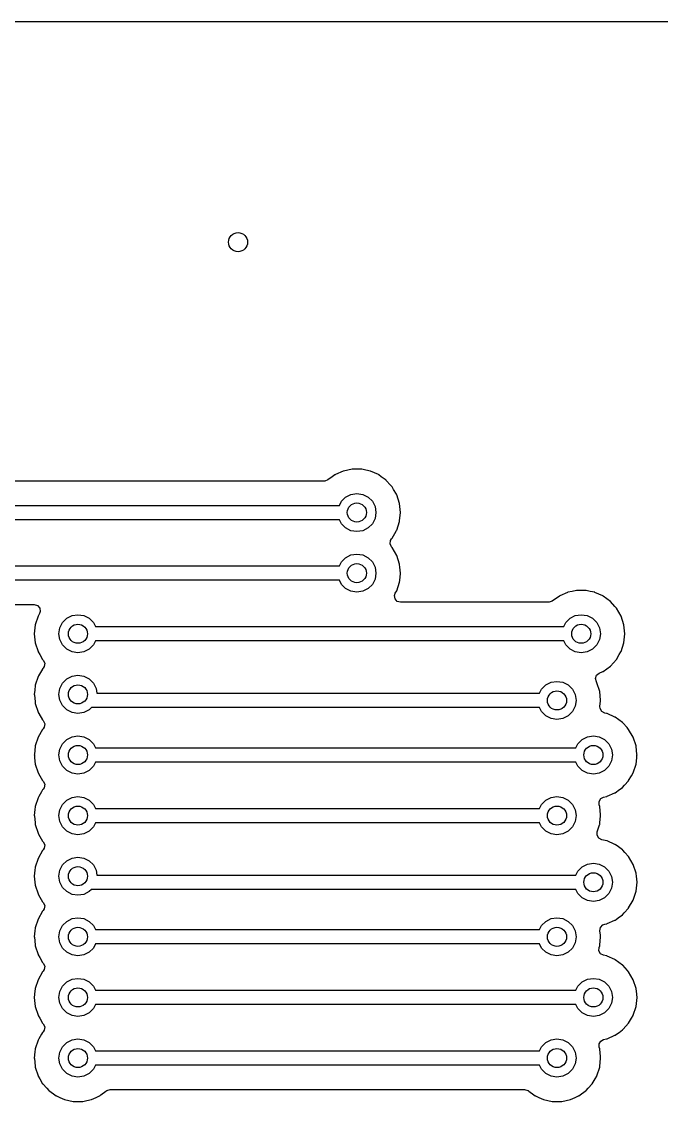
# Model space of a CAD drawing. Extents: x 122.4 to 173.5, y -134.1 to -70.4.
# Drawn here: x 135.6 to 149, y -92.98 to -70.36 of the extents above; entities that cross this region are included whole.
import ezdxf

# ---------------------------------------------------------------- set-up
doc = ezdxf.new("R2010")
doc.units = 0
doc.layers.add('BLACK', color=7, linetype='CONTINUOUS')

msp = doc.modelspace()

# ---------------------------------------------------------------- linework, layer by layer
at = {"layer": 'BLACK', "linetype": 'CONTINUOUS'}
for p, q in [((127.046, -70.3585), (147.931, -70.3585)), ((147.931, -70.3585), (168.865, -70.3585)), ((142.159, -79.8578), (142.101, -79.8995)), ((142.164, -79.8539), (142.159, -79.8578)), ((142.159, -79.8578), (142.159, -79.8578)), ((142.17, -79.8512), (142.164, -79.8539)), ((142.333, -79.7789), (142.17, -79.8512)), ((142.17, -79.8512), (142.17, -79.8512)), ((142.339, -79.7762), (142.333, -79.7789)), ((142.333, -79.7789), (142.333, -79.7789)), ((142.432, -79.7564), (142.339, -79.7762)), ((142.519, -79.7379), (142.432, -79.7564)), ((142.526, -79.7365), (142.519, -79.7379)), ((142.519, -79.7379), (142.519, -79.7379)), ((142.716, -79.7365), (142.526, -79.7365)), ((142.723, -79.7379), (142.716, -79.7365)), ((142.81, -79.7564), (142.723, -79.7379)), ((142.723, -79.7379), (142.723, -79.7379)), ((142.903, -79.7762), (142.81, -79.7564)), ((142.909, -79.7789), (142.903, -79.7762)), ((143.072, -79.8512), (142.909, -79.7789)), ((142.909, -79.7789), (142.909, -79.7789)), ((143.078, -79.8539), (143.072, -79.8512)), ((143.072, -79.8512), (143.072, -79.8512)), ((143.083, -79.8578), (143.078, -79.8539)), ((143.133, -79.8941), (143.083, -79.8578)), ((143.083, -79.8578), (143.083, -79.8578)), ((141.941, -79.9865), (131.654, -79.9865)), ((141.948, -79.9863), (141.941, -79.9865)), ((142.015, -79.9624), (141.948, -79.9863)), ((142.101, -79.8995), (142.015, -79.9623)), ((142.015, -79.9623), (142.015, -79.9624)), ((143.232, -79.9661), (143.133, -79.8941)), ((143.237, -79.971), (143.232, -79.9661)), ((143.327, -80.0714), (143.237, -79.971)), ((143.237, -79.971), (143.237, -79.971)), ((143.36, -80.1081), (143.327, -80.0714)), ((142.386, -80.3214), (142.497, -80.2646)), ((142.497, -80.2646), (142.621, -80.245)), ((142.621, -80.245), (142.745, -80.2646)), ((142.745, -80.2646), (142.856, -80.3214)), ((143.391, -80.1612), (143.36, -80.1081)), ((143.45, -80.2631), (143.391, -80.1612)), ((143.456, -80.2734), (143.45, -80.2631)), ((143.515, -80.4551), (143.456, -80.2734)), ((131.572, -80.495), (142.254, -80.495)), ((142.254, -80.495), (142.297, -80.4099)), ((142.297, -80.4099), (142.386, -80.3214)), ((142.856, -80.3214), (142.945, -80.4099)), ((142.945, -80.4099), (143.001, -80.5214)), ((143.001, -80.5214), (143.021, -80.645)), ((143.535, -80.645), (143.515, -80.4551)), ((143.001, -80.7686), (142.945, -80.8801)), ((143.021, -80.645), (143.001, -80.7686)), ((143.517, -80.8143), (143.534, -80.6516)), ((143.534, -80.6516), (143.535, -80.645)), ((142.254, -80.795), (131.634, -80.795)), ((142.297, -80.8801), (142.254, -80.795)), ((142.386, -80.9686), (142.297, -80.8801)), ((142.497, -81.0254), (142.386, -80.9686)), ((142.856, -80.9686), (142.745, -81.0254)), ((142.945, -80.8801), (142.856, -80.9686)), ((143.456, -81.0166), (143.515, -80.8349)), ((143.515, -80.8349), (143.517, -80.8143)), ((142.621, -81.045), (142.497, -81.0254)), ((142.745, -81.0254), (142.621, -81.045)), ((143.326, -81.2299), (143.348, -81.1957)), ((143.348, -81.1957), (143.36, -81.1819)), ((143.36, -81.1819), (143.418, -81.081)), ((143.418, -81.081), (143.452, -81.0223)), ((143.452, -81.0223), (143.456, -81.0166)), ((143.452, -81.0223), (143.452, -81.0223)), ((143.317, -81.3003), (143.326, -81.2299)), ((143.348, -81.3643), (143.317, -81.3003)), ((143.36, -81.3781), (143.348, -81.3643)), ((143.456, -81.5434), (143.36, -81.3781)), ((142.297, -81.6799), (142.386, -81.5914)), ((142.386, -81.5914), (142.497, -81.5346)), ((142.497, -81.5346), (142.621, -81.515)), ((142.621, -81.515), (142.745, -81.5346)), ((142.745, -81.5346), (142.856, -81.5914)), ((142.856, -81.5914), (142.945, -81.6799)), ((143.515, -81.7251), (143.456, -81.5434)), ((131.572, -81.765), (142.254, -81.765)), ((142.254, -81.765), (142.297, -81.6799)), ((142.945, -81.6799), (143.001, -81.7914)), ((143.001, -81.7914), (143.021, -81.915)), ((143.515, -81.7316), (143.515, -81.7251)), ((143.521, -81.7865), (143.515, -81.7316)), ((143.515, -81.7316), (143.515, -81.7316)), ((143.535, -81.915), (143.521, -81.7865)), ((142.254, -82.065), (131.634, -82.065)), ((142.297, -82.1501), (142.254, -82.065)), ((143.001, -82.0386), (142.945, -82.1501)), ((143.021, -81.915), (143.001, -82.0386)), ((143.456, -82.2866), (143.515, -82.1049)), ((143.515, -82.1049), (143.519, -82.066)), ((143.519, -82.066), (143.534, -81.9216)), ((143.534, -81.9216), (143.535, -81.915)), ((142.386, -82.2386), (142.297, -82.1501)), ((142.497, -82.2954), (142.386, -82.2386)), ((142.621, -82.315), (142.497, -82.2954)), ((142.745, -82.2954), (142.621, -82.315)), ((142.856, -82.2386), (142.745, -82.2954)), ((142.945, -82.1501), (142.856, -82.2386)), ((143.411, -82.3826), (143.426, -82.3375)), ((143.426, -82.3375), (143.456, -82.2866)), ((147.032, -82.3189), (146.869, -82.3912)), ((147.038, -82.3162), (147.032, -82.3189)), ((147.032, -82.3189), (147.032, -82.3189)), ((147.131, -82.2964), (147.038, -82.3162)), ((147.218, -82.2779), (147.131, -82.2964)), ((147.225, -82.2765), (147.218, -82.2779)), ((147.218, -82.2779), (147.218, -82.2779)), ((147.415, -82.2765), (147.225, -82.2765)), ((147.422, -82.2779), (147.415, -82.2765)), ((147.509, -82.2964), (147.422, -82.2779)), ((147.422, -82.2779), (147.422, -82.2779)), ((147.602, -82.3162), (147.509, -82.2964)), ((147.608, -82.3189), (147.602, -82.3162)), ((147.771, -82.3912), (147.608, -82.3189)), ((147.608, -82.3189), (147.608, -82.3189)), ((131.897, -82.5735), (135.865, -82.5735)), ((135.865, -82.5735), (135.933, -82.5935)), ((143.421, -82.4528), (143.411, -82.3826)), ((143.467, -82.5065), (143.421, -82.4528)), ((143.535, -82.5265), (143.467, -82.5065)), ((146.64, -82.5265), (143.535, -82.5265)), ((146.647, -82.5263), (146.64, -82.5265)), ((146.714, -82.5024), (146.647, -82.5263)), ((146.863, -82.3939), (146.714, -82.5023)), ((146.714, -82.5023), (146.714, -82.5024)), ((146.869, -82.3912), (146.863, -82.3939)), ((146.869, -82.3912), (146.869, -82.3912)), ((147.777, -82.3939), (147.771, -82.3912)), ((147.771, -82.3912), (147.771, -82.3912)), ((147.931, -82.5061), (147.777, -82.3939)), ((147.936, -82.511), (147.931, -82.5061)), ((148.026, -82.6114), (147.936, -82.511)), ((147.936, -82.511), (147.936, -82.511)), ((135.933, -82.5935), (135.979, -82.6472)), ((135.974, -82.7625), (135.944, -82.8134)), ((135.989, -82.7174), (135.974, -82.7625)), ((135.979, -82.6472), (135.989, -82.7174)), ((136.544, -82.8614), (136.655, -82.8046)), ((136.655, -82.8046), (136.779, -82.785)), ((136.779, -82.785), (136.903, -82.8046)), ((136.903, -82.8046), (137.014, -82.8614)), ((147.085, -82.8614), (147.196, -82.8046)), ((147.196, -82.8046), (147.32, -82.785)), ((147.32, -82.785), (147.444, -82.8046)), ((147.444, -82.8046), (147.555, -82.8614)), ((148.059, -82.6481), (148.026, -82.6114)), ((148.155, -82.8134), (148.059, -82.6481)), ((135.885, -82.9951), (135.865, -83.185)), ((135.944, -82.8134), (135.885, -82.9951)), ((136.399, -83.0614), (136.455, -82.9499)), ((136.455, -82.9499), (136.544, -82.8614)), ((137.014, -82.8614), (137.103, -82.9499)), ((137.103, -82.9499), (137.146, -83.035)), ((146.953, -83.035), (146.996, -82.9499)), ((146.996, -82.9499), (147.085, -82.8614)), ((147.555, -82.8614), (147.644, -82.9499)), ((147.644, -82.9499), (147.7, -83.0614)), ((148.214, -82.9951), (148.155, -82.8134)), ((148.234, -83.185), (148.214, -82.9951)), ((135.865, -83.185), (135.885, -83.3749)), ((136.379, -83.185), (136.399, -83.0614)), ((136.399, -83.3086), (136.379, -83.185)), ((137.146, -83.035), (146.953, -83.035)), ((147.7, -83.0614), (147.72, -83.185)), ((147.72, -83.185), (147.7, -83.3086)), ((148.214, -83.3749), (148.234, -83.185)), ((135.885, -83.3749), (135.944, -83.5566)), ((136.455, -83.4201), (136.399, -83.3086)), ((136.544, -83.5086), (136.455, -83.4201)), ((137.103, -83.4201), (137.014, -83.5086)), ((137.146, -83.335), (137.103, -83.4201)), ((146.953, -83.335), (137.146, -83.335)), ((146.996, -83.4201), (146.953, -83.335)), ((147.085, -83.5086), (146.996, -83.4201)), ((147.644, -83.4201), (147.555, -83.5086)), ((147.7, -83.3086), (147.644, -83.4201)), ((148.155, -83.5566), (148.214, -83.3749)), ((135.944, -83.5566), (135.948, -83.5623)), ((135.948, -83.5623), (135.948, -83.5623)), ((135.948, -83.5623), (135.982, -83.621)), ((135.982, -83.621), (136.04, -83.7219)), ((136.655, -83.5654), (136.544, -83.5086)), ((136.779, -83.585), (136.655, -83.5654)), ((136.903, -83.5654), (136.779, -83.585)), ((137.014, -83.5086), (136.903, -83.5654)), ((147.196, -83.5654), (147.085, -83.5086)), ((147.32, -83.585), (147.196, -83.5654)), ((147.444, -83.5654), (147.32, -83.585)), ((147.555, -83.5086), (147.444, -83.5654)), ((148.059, -83.7219), (148.117, -83.621)), ((148.117, -83.621), (148.151, -83.5623)), ((148.151, -83.5623), (148.155, -83.5566)), ((148.151, -83.5623), (148.151, -83.5623)), ((136.037, -83.9238), (135.954, -84.0663)), ((136.04, -83.9181), (136.037, -83.9238)), ((136.04, -83.7219), (136.052, -83.7357)), ((136.052, -83.9043), (136.04, -83.9181)), ((136.052, -83.7357), (136.083, -83.7997)), ((136.074, -83.8702), (136.052, -83.9043)), ((136.083, -83.7997), (136.074, -83.8702)), ((147.777, -83.9761), (147.931, -83.8639)), ((147.931, -83.8639), (148.059, -83.7219)), ((135.944, -84.0834), (135.885, -84.2651)), ((135.954, -84.0663), (135.944, -84.0834)), ((136.455, -84.2199), (136.544, -84.1314)), ((136.544, -84.1314), (136.655, -84.0746)), ((136.655, -84.0746), (136.779, -84.055)), ((136.779, -84.055), (136.903, -84.0746)), ((136.903, -84.0746), (137.014, -84.1314)), ((137.014, -84.1314), (137.103, -84.2199)), ((147.619, -84.1224), (147.642, -84.0553)), ((147.636, -84.1913), (147.619, -84.1224)), ((147.642, -84.0553), (147.693, -84.0132)), ((147.693, -84.0132), (147.771, -83.9788)), ((147.771, -83.9788), (147.777, -83.9761)), ((147.771, -83.9788), (147.771, -83.9788)), ((135.875, -84.368), (135.865, -84.455)), ((135.885, -84.2716), (135.875, -84.368)), ((135.885, -84.2651), (135.885, -84.2716)), ((135.885, -84.2716), (135.885, -84.2716)), ((136.379, -84.455), (136.399, -84.3314)), ((136.399, -84.3314), (136.455, -84.2199)), ((137.103, -84.2199), (137.159, -84.3314)), ((137.159, -84.3314), (137.175, -84.432)), ((146.445, -84.432), (146.488, -84.3469)), ((146.488, -84.3469), (146.577, -84.2584)), ((146.577, -84.2584), (146.688, -84.2016)), ((146.688, -84.2016), (146.812, -84.182)), ((146.812, -84.182), (146.936, -84.2016)), ((146.936, -84.2016), (147.047, -84.2584)), ((147.047, -84.2584), (147.136, -84.3469)), ((147.136, -84.3469), (147.192, -84.4584)), ((147.647, -84.2104), (147.636, -84.1913)), ((147.706, -84.3921), (147.647, -84.2104)), ((135.865, -84.455), (135.866, -84.4616)), ((135.866, -84.4616), (135.882, -84.6124)), ((135.882, -84.6124), (135.885, -84.6449)), ((136.399, -84.5786), (136.379, -84.455)), ((136.455, -84.6901), (136.399, -84.5786)), ((137.175, -84.432), (146.445, -84.432)), ((147.192, -84.4584), (147.212, -84.582)), ((147.212, -84.582), (147.192, -84.7056)), ((147.706, -84.3986), (147.706, -84.3921)), ((147.715, -84.4812), (147.706, -84.3986)), ((147.706, -84.3986), (147.706, -84.3986)), ((147.712, -84.7102), (147.725, -84.5886)), ((147.726, -84.582), (147.715, -84.4812)), ((147.725, -84.5886), (147.726, -84.582)), ((135.885, -84.6449), (135.944, -84.8266)), ((135.944, -84.8266), (135.948, -84.8323)), ((135.948, -84.8323), (135.948, -84.8323)), ((135.948, -84.8323), (135.962, -84.8562)), ((136.544, -84.7786), (136.455, -84.6901)), ((136.655, -84.8354), (136.544, -84.7786)), ((136.779, -84.855), (136.655, -84.8354)), ((136.903, -84.8354), (136.779, -84.855)), ((137.014, -84.7786), (136.903, -84.8354)), ((137.061, -84.732), (137.014, -84.7786)), ((146.445, -84.732), (137.061, -84.732)), ((146.488, -84.8171), (146.445, -84.732)), ((146.577, -84.9056), (146.488, -84.8171)), ((147.136, -84.8171), (147.047, -84.9056)), ((147.192, -84.7056), (147.136, -84.8171)), ((147.714, -84.7507), (147.712, -84.7102)), ((147.749, -84.8129), (147.714, -84.7507)), ((147.811, -84.8466), (147.749, -84.8129)), ((135.962, -84.8562), (136.04, -84.9919)), ((136.04, -84.9919), (136.052, -85.0057)), ((136.052, -85.0057), (136.083, -85.0697)), ((136.083, -85.0697), (136.074, -85.1402)), ((146.688, -84.9624), (146.577, -84.9056)), ((146.812, -84.982), (146.688, -84.9624)), ((146.936, -84.9624), (146.812, -84.982)), ((147.047, -84.9056), (146.936, -84.9624)), ((147.85, -84.8548), (147.811, -84.8466)), ((147.856, -84.8562), (147.85, -84.8548)), ((147.85, -84.8548), (147.85, -84.8548)), ((147.862, -84.8589), (147.856, -84.8562)), ((148.025, -84.9312), (147.862, -84.8589)), ((147.862, -84.8589), (147.862, -84.8589)), ((148.031, -84.9339), (148.025, -84.9312)), ((148.025, -84.9312), (148.025, -84.9312)), ((148.185, -85.0461), (148.031, -84.9339)), ((148.19, -85.051), (148.185, -85.0461)), ((148.28, -85.1514), (148.19, -85.051)), ((148.19, -85.051), (148.19, -85.051)), ((136.04, -85.1881), (135.944, -85.3534)), ((136.052, -85.1743), (136.04, -85.1881)), ((136.074, -85.1402), (136.052, -85.1743)), ((148.313, -85.1881), (148.28, -85.1514)), ((148.409, -85.3534), (148.313, -85.1881)), ((135.944, -85.3534), (135.885, -85.5351)), ((136.399, -85.6014), (136.455, -85.4899)), ((136.455, -85.4899), (136.544, -85.4014)), ((136.544, -85.4014), (136.655, -85.3446)), ((136.655, -85.3446), (136.779, -85.325)), ((136.779, -85.325), (136.903, -85.3446)), ((136.903, -85.3446), (137.014, -85.4014)), ((137.014, -85.4014), (137.103, -85.4899)), ((137.103, -85.4899), (137.146, -85.575)), ((147.207, -85.575), (147.25, -85.4899)), ((147.25, -85.4899), (147.339, -85.4014)), ((147.339, -85.4014), (147.45, -85.3446)), ((147.45, -85.3446), (147.574, -85.325)), ((147.574, -85.325), (147.698, -85.3446)), ((147.698, -85.3446), (147.809, -85.4014)), ((147.809, -85.4014), (147.898, -85.4899)), ((147.898, -85.4899), (147.954, -85.6014)), ((148.468, -85.5351), (148.409, -85.3534)), ((135.867, -85.7137), (135.865, -85.725)), ((135.865, -85.725), (135.866, -85.7316)), ((135.866, -85.7316), (135.872, -85.7862)), ((135.885, -85.5416), (135.867, -85.7137)), ((135.885, -85.5351), (135.885, -85.5416)), ((135.885, -85.5416), (135.885, -85.5416)), ((136.379, -85.725), (136.399, -85.6014)), ((136.399, -85.8486), (136.379, -85.725)), ((137.146, -85.575), (147.207, -85.575)), ((147.954, -85.6014), (147.974, -85.725)), ((147.974, -85.725), (147.954, -85.8486)), ((148.468, -85.5416), (148.468, -85.5351)), ((148.486, -85.7137), (148.468, -85.5416)), ((148.468, -85.5416), (148.468, -85.5416)), ((148.481, -85.7862), (148.487, -85.7316)), ((148.488, -85.725), (148.486, -85.7137)), ((148.487, -85.7316), (148.488, -85.725)), ((135.872, -85.7862), (135.885, -85.9149)), ((135.885, -85.9149), (135.944, -86.0966)), ((136.455, -85.9601), (136.399, -85.8486)), ((136.544, -86.0486), (136.455, -85.9601)), ((137.103, -85.9601), (137.014, -86.0486)), ((137.146, -85.875), (137.103, -85.9601)), ((147.207, -85.875), (137.146, -85.875)), ((147.25, -85.9601), (147.207, -85.875)), ((147.339, -86.0486), (147.25, -85.9601)), ((147.898, -85.9601), (147.809, -86.0486)), ((147.954, -85.8486), (147.898, -85.9601)), ((148.409, -86.0966), (148.468, -85.9149)), ((148.468, -85.9149), (148.481, -85.7862)), ((135.944, -86.0966), (135.948, -86.1023)), ((135.948, -86.1023), (135.948, -86.1023)), ((135.948, -86.1023), (135.982, -86.161)), ((135.982, -86.161), (136.04, -86.2619)), ((136.655, -86.1054), (136.544, -86.0486)), ((136.779, -86.125), (136.655, -86.1054)), ((136.903, -86.1054), (136.779, -86.125)), ((137.014, -86.0486), (136.903, -86.1054)), ((147.45, -86.1054), (147.339, -86.0486)), ((147.574, -86.125), (147.45, -86.1054)), ((147.698, -86.1054), (147.574, -86.125)), ((147.809, -86.0486), (147.698, -86.1054)), ((148.313, -86.2619), (148.371, -86.161)), ((148.371, -86.161), (148.405, -86.1023)), ((148.405, -86.1023), (148.409, -86.0966)), ((148.405, -86.1023), (148.405, -86.1023)), ((136.04, -86.2619), (136.052, -86.2757)), ((136.052, -86.2757), (136.083, -86.3397)), ((136.074, -86.4102), (136.052, -86.4443)), ((136.083, -86.3397), (136.074, -86.4102)), ((148.092, -86.4714), (148.185, -86.4039)), ((148.185, -86.4039), (148.228, -86.3566)), ((148.228, -86.3566), (148.309, -86.2669)), ((148.309, -86.2668), (148.313, -86.2619)), ((148.309, -86.2669), (148.309, -86.2668)), ((135.944, -86.6234), (135.885, -86.8051)), ((135.961, -86.5952), (135.944, -86.6234)), ((136.017, -86.4978), (135.961, -86.5952)), ((136.04, -86.4581), (136.017, -86.4978)), ((136.052, -86.4443), (136.04, -86.4581)), ((136.544, -86.6714), (136.655, -86.6146)), ((136.655, -86.6146), (136.779, -86.595)), ((136.779, -86.595), (136.903, -86.6146)), ((136.903, -86.6146), (137.014, -86.6714)), ((146.577, -86.6714), (146.688, -86.6146)), ((146.688, -86.6146), (146.812, -86.595)), ((146.812, -86.595), (146.936, -86.6146)), ((146.936, -86.6146), (147.047, -86.6714)), ((147.692, -86.6995), (147.729, -86.6387)), ((147.729, -86.6387), (147.788, -86.6083)), ((147.788, -86.6083), (147.85, -86.5952)), ((147.85, -86.5952), (147.856, -86.5938)), ((147.85, -86.5952), (147.85, -86.5952)), ((147.856, -86.5938), (147.862, -86.5911)), ((147.862, -86.5911), (148.025, -86.5188)), ((148.025, -86.5188), (148.031, -86.5161)), ((148.025, -86.5188), (148.025, -86.5188)), ((148.031, -86.5161), (148.056, -86.4978)), ((148.056, -86.4978), (148.092, -86.4714)), ((135.879, -86.8665), (135.865, -86.995)), ((135.885, -86.8116), (135.879, -86.8665)), ((135.885, -86.8051), (135.885, -86.8116)), ((135.885, -86.8116), (135.885, -86.8116)), ((136.379, -86.995), (136.399, -86.8714)), ((136.399, -86.8714), (136.455, -86.7599)), ((136.455, -86.7599), (136.544, -86.6714)), ((137.014, -86.6714), (137.103, -86.7599)), ((137.103, -86.7599), (137.146, -86.845)), ((137.146, -86.845), (146.445, -86.845)), ((146.445, -86.845), (146.488, -86.7599)), ((146.488, -86.7599), (146.577, -86.6714)), ((147.047, -86.6714), (147.136, -86.7599)), ((147.136, -86.7599), (147.192, -86.8714)), ((147.192, -86.8714), (147.212, -86.995)), ((147.694, -86.7705), (147.692, -86.6995)), ((147.706, -86.8051), (147.694, -86.7705)), ((147.706, -86.8116), (147.706, -86.8051)), ((147.723, -86.9746), (147.706, -86.8116)), ((147.706, -86.8116), (147.706, -86.8116)), ((135.865, -86.995), (135.866, -87.0016)), ((135.866, -87.0016), (135.881, -87.146)), ((136.399, -87.1186), (136.379, -86.995)), ((147.212, -86.995), (147.192, -87.1186)), ((147.71, -87.146), (147.725, -87.0016)), ((147.726, -86.995), (147.723, -86.9746)), ((147.725, -87.0016), (147.726, -86.995)), ((135.881, -87.146), (135.885, -87.1849)), ((135.885, -87.1849), (135.944, -87.3666)), ((136.455, -87.2301), (136.399, -87.1186)), ((136.544, -87.3186), (136.455, -87.2301)), ((136.655, -87.3754), (136.544, -87.3186)), ((137.014, -87.3186), (136.903, -87.3754)), ((137.103, -87.2301), (137.014, -87.3186)), ((137.146, -87.145), (137.103, -87.2301)), ((146.445, -87.145), (137.146, -87.145)), ((146.488, -87.2301), (146.445, -87.145)), ((146.577, -87.3186), (146.488, -87.2301)), ((146.688, -87.3754), (146.577, -87.3186)), ((147.047, -87.3186), (146.936, -87.3754)), ((147.136, -87.2301), (147.047, -87.3186)), ((147.192, -87.1186), (147.136, -87.2301)), ((147.656, -87.3383), (147.704, -87.1912)), ((147.704, -87.1912), (147.706, -87.1849)), ((147.706, -87.1849), (147.71, -87.146)), ((135.944, -87.3666), (135.948, -87.3723)), ((135.948, -87.3723), (135.948, -87.3723)), ((135.948, -87.3723), (135.982, -87.431)), ((135.982, -87.431), (136.04, -87.5319)), ((136.04, -87.5319), (136.052, -87.5457)), ((136.052, -87.5457), (136.083, -87.6097)), ((136.779, -87.395), (136.655, -87.3754)), ((136.903, -87.3754), (136.779, -87.395)), ((146.812, -87.395), (146.688, -87.3754)), ((146.936, -87.3754), (146.812, -87.395)), ((147.653, -87.4046), (147.656, -87.3383)), ((147.687, -87.4667), (147.653, -87.4046)), ((147.749, -87.5005), (147.687, -87.4667)), ((147.856, -87.5232), (147.749, -87.5005)), ((147.862, -87.5259), (147.856, -87.5232)), ((148.025, -87.5982), (147.862, -87.5259)), ((147.862, -87.5259), (147.862, -87.5259)), ((136.04, -87.7281), (135.944, -87.8934)), ((136.052, -87.7143), (136.04, -87.7281)), ((136.074, -87.6802), (136.052, -87.7143)), ((136.083, -87.6097), (136.074, -87.6802)), ((148.031, -87.6009), (148.025, -87.5982)), ((148.025, -87.5982), (148.025, -87.5982)), ((148.036, -87.6048), (148.031, -87.6009)), ((148.071, -87.63), (148.036, -87.6048)), ((148.036, -87.6048), (148.036, -87.6048)), ((148.185, -87.7131), (148.071, -87.63)), ((148.19, -87.718), (148.185, -87.7131)), ((148.234, -87.7678), (148.19, -87.718)), ((148.19, -87.718), (148.19, -87.718)), ((148.313, -87.8551), (148.234, -87.7678)), ((135.944, -87.8934), (135.885, -88.0751)), ((136.455, -88.0299), (136.544, -87.9414)), ((136.544, -87.9414), (136.655, -87.8846)), ((136.655, -87.8846), (136.779, -87.865)), ((136.779, -87.865), (136.903, -87.8846)), ((136.903, -87.8846), (137.014, -87.9414)), ((137.014, -87.9414), (137.103, -88.0299)), ((147.45, -88.0116), (147.574, -87.992)), ((147.574, -87.992), (147.698, -88.0116)), ((148.409, -88.0204), (148.313, -87.8551)), ((135.879, -88.1365), (135.865, -88.265)), ((135.885, -88.0816), (135.879, -88.1365)), ((135.885, -88.0751), (135.885, -88.0816)), ((135.885, -88.0816), (135.885, -88.0816)), ((136.379, -88.265), (136.399, -88.1414)), ((136.399, -88.1414), (136.455, -88.0299)), ((137.103, -88.0299), (137.159, -88.1414)), ((137.159, -88.1414), (137.175, -88.242)), ((147.207, -88.242), (147.25, -88.1569)), ((147.25, -88.1569), (147.339, -88.0684)), ((147.339, -88.0684), (147.45, -88.0116)), ((147.698, -88.0116), (147.809, -88.0684)), ((147.809, -88.0684), (147.898, -88.1569)), ((147.898, -88.1569), (147.954, -88.2684)), ((148.468, -88.2021), (148.409, -88.0204)), ((148.468, -88.2086), (148.468, -88.2021)), ((148.474, -88.265), (148.468, -88.2086)), ((148.468, -88.2086), (148.468, -88.2086)), ((135.865, -88.265), (135.885, -88.4549)), ((135.885, -88.4549), (135.944, -88.6366)), ((136.399, -88.3886), (136.379, -88.265)), ((136.455, -88.5001), (136.399, -88.3886)), ((137.175, -88.242), (147.207, -88.242)), ((147.954, -88.2684), (147.974, -88.392)), ((147.974, -88.392), (147.954, -88.5156)), ((148.468, -88.5819), (148.488, -88.392)), ((148.488, -88.392), (148.474, -88.265)), ((135.944, -88.6366), (135.948, -88.6423)), ((135.948, -88.6423), (135.948, -88.6423)), ((135.948, -88.6423), (135.982, -88.701)), ((136.544, -88.5886), (136.455, -88.5001)), ((136.655, -88.6454), (136.544, -88.5886)), ((136.779, -88.665), (136.655, -88.6454)), ((136.903, -88.6454), (136.779, -88.665)), ((137.014, -88.5886), (136.903, -88.6454)), ((137.061, -88.542), (137.014, -88.5886)), ((147.207, -88.542), (137.061, -88.542)), ((147.25, -88.6271), (147.207, -88.542)), ((147.339, -88.7156), (147.25, -88.6271)), ((147.898, -88.6271), (147.809, -88.7156)), ((147.954, -88.5156), (147.898, -88.6271)), ((148.409, -88.7636), (148.468, -88.5819)), ((135.982, -88.701), (136.04, -88.8019)), ((136.04, -88.8019), (136.052, -88.8157)), ((136.052, -88.8157), (136.083, -88.8797)), ((136.083, -88.8797), (136.074, -88.9502)), ((147.45, -88.7724), (147.339, -88.7156)), ((147.574, -88.792), (147.45, -88.7724)), ((147.698, -88.7724), (147.574, -88.792)), ((147.809, -88.7156), (147.698, -88.7724)), ((148.313, -88.9289), (148.409, -88.7636)), ((136.04, -88.9981), (135.944, -89.1634)), ((136.052, -88.9843), (136.04, -88.9981)), ((136.074, -88.9502), (136.052, -88.9843)), ((136.655, -89.1546), (136.779, -89.135)), ((136.779, -89.135), (136.903, -89.1546)), ((146.688, -89.1546), (146.812, -89.135)), ((146.812, -89.135), (146.936, -89.1546)), ((148.049, -89.1697), (148.093, -89.1382)), ((148.093, -89.1382), (148.185, -89.0709)), ((148.185, -89.0709), (148.218, -89.0346)), ((148.218, -89.0346), (148.309, -88.9339)), ((148.309, -88.9339), (148.313, -88.9289)), ((148.309, -88.9339), (148.309, -88.9339)), ((135.885, -89.3516), (135.879, -89.4065)), ((135.944, -89.1634), (135.885, -89.3451)), ((135.885, -89.3451), (135.885, -89.3516)), ((135.885, -89.3516), (135.885, -89.3516)), ((136.399, -89.4114), (136.455, -89.2999)), ((136.455, -89.2999), (136.544, -89.2114)), ((136.544, -89.2114), (136.655, -89.1546)), ((136.903, -89.1546), (137.014, -89.2114)), ((137.014, -89.2114), (137.103, -89.2999)), ((137.103, -89.2999), (137.146, -89.385)), ((146.445, -89.385), (146.488, -89.2999)), ((146.488, -89.2999), (146.577, -89.2114)), ((146.577, -89.2114), (146.688, -89.1546)), ((146.936, -89.1546), (147.047, -89.2114)), ((147.047, -89.2114), (147.136, -89.2999)), ((147.136, -89.2999), (147.192, -89.4114)), ((147.712, -89.4068), (147.725, -89.337)), ((147.725, -89.337), (147.773, -89.2851)), ((147.773, -89.2851), (147.811, -89.2704)), ((147.811, -89.2704), (147.85, -89.2622)), ((147.85, -89.2622), (147.856, -89.2608)), ((147.85, -89.2622), (147.85, -89.2622)), ((147.856, -89.2608), (147.862, -89.2581)), ((147.862, -89.2581), (148.025, -89.1858)), ((148.025, -89.1858), (148.031, -89.1831)), ((148.025, -89.1858), (148.025, -89.1858)), ((148.031, -89.1831), (148.049, -89.1697)), ((135.879, -89.4065), (135.865, -89.535)), ((135.865, -89.535), (135.866, -89.5416)), ((135.866, -89.5416), (135.883, -89.7043)), ((136.379, -89.535), (136.399, -89.4114)), ((136.399, -89.6586), (136.379, -89.535)), ((137.146, -89.385), (146.445, -89.385)), ((147.192, -89.4114), (147.212, -89.535)), ((147.212, -89.535), (147.192, -89.6586)), ((147.708, -89.7043), (147.725, -89.5416)), ((147.722, -89.5014), (147.712, -89.4068)), ((147.726, -89.535), (147.722, -89.5014)), ((147.725, -89.5416), (147.726, -89.535)), ((135.883, -89.7043), (135.885, -89.7249)), ((135.885, -89.7249), (135.944, -89.9066)), ((136.455, -89.7701), (136.399, -89.6586)), ((136.544, -89.8586), (136.455, -89.7701)), ((137.103, -89.7701), (137.014, -89.8586)), ((137.146, -89.685), (137.103, -89.7701)), ((146.445, -89.685), (137.146, -89.685)), ((146.488, -89.7701), (146.445, -89.685)), ((146.577, -89.8586), (146.488, -89.7701)), ((147.136, -89.7701), (147.047, -89.8586)), ((147.192, -89.6586), (147.136, -89.7701)), ((147.691, -89.8258), (147.694, -89.7595)), ((147.694, -89.7595), (147.706, -89.7249)), ((147.706, -89.7249), (147.708, -89.7043)), ((135.944, -89.9066), (135.948, -89.9123)), ((135.948, -89.9123), (135.948, -89.9123)), ((135.948, -89.9123), (135.982, -89.971)), ((135.982, -89.971), (136.04, -90.0719)), ((136.655, -89.9154), (136.544, -89.8586)), ((136.779, -89.935), (136.655, -89.9154)), ((136.903, -89.9154), (136.779, -89.935)), ((137.014, -89.8586), (136.903, -89.9154)), ((146.688, -89.9154), (146.577, -89.8586)), ((146.812, -89.935), (146.688, -89.9154)), ((146.936, -89.9154), (146.812, -89.935)), ((147.047, -89.8586), (146.936, -89.9154)), ((147.725, -89.888), (147.691, -89.8258)), ((147.788, -89.9217), (147.725, -89.888)), ((147.85, -89.9348), (147.788, -89.9217)), ((147.856, -89.9362), (147.85, -89.9348)), ((147.85, -89.9348), (147.85, -89.9348)), ((147.862, -89.9389), (147.856, -89.9362)), ((148.025, -90.0112), (147.862, -89.9389)), ((147.862, -89.9389), (147.862, -89.9389)), ((148.031, -90.0139), (148.025, -90.0112)), ((148.025, -90.0112), (148.025, -90.0112)), ((148.185, -90.1261), (148.031, -90.0139)), ((136.04, -90.2681), (135.944, -90.4334)), ((136.04, -90.0719), (136.052, -90.0857)), ((136.052, -90.2543), (136.04, -90.2681)), ((136.052, -90.0857), (136.083, -90.1497)), ((136.074, -90.2202), (136.052, -90.2543)), ((136.083, -90.1497), (136.074, -90.2202)), ((148.19, -90.131), (148.185, -90.1261)), ((148.288, -90.2399), (148.19, -90.131)), ((148.19, -90.131), (148.19, -90.131)), ((148.313, -90.2681), (148.288, -90.2399)), ((148.409, -90.4334), (148.313, -90.2681)), ((135.944, -90.4334), (135.885, -90.6151)), ((136.455, -90.5699), (136.544, -90.4814)), ((136.544, -90.4814), (136.655, -90.4246)), ((136.655, -90.4246), (136.779, -90.405)), ((136.779, -90.405), (136.903, -90.4246)), ((136.903, -90.4246), (137.014, -90.4814)), ((137.014, -90.4814), (137.103, -90.5699)), ((147.25, -90.5699), (147.339, -90.4814)), ((147.339, -90.4814), (147.45, -90.4246)), ((147.45, -90.4246), (147.574, -90.405)), ((147.574, -90.405), (147.698, -90.4246)), ((147.698, -90.4246), (147.809, -90.4814)), ((147.809, -90.4814), (147.898, -90.5699)), ((148.468, -90.6151), (148.409, -90.4334)), ((135.879, -90.6765), (135.865, -90.805)), ((135.885, -90.6216), (135.879, -90.6765)), ((135.885, -90.6151), (135.885, -90.6216)), ((135.885, -90.6216), (135.885, -90.6216)), ((136.379, -90.805), (136.399, -90.6814)), ((136.399, -90.6814), (136.455, -90.5699)), ((137.103, -90.5699), (137.146, -90.655)), ((137.146, -90.655), (147.207, -90.655)), ((147.207, -90.655), (147.25, -90.5699)), ((147.898, -90.5699), (147.954, -90.6814)), ((147.954, -90.6814), (147.974, -90.805)), ((148.468, -90.6216), (148.468, -90.6151)), ((148.474, -90.6765), (148.468, -90.6216)), ((148.468, -90.6216), (148.468, -90.6216)), ((148.488, -90.805), (148.474, -90.6765)), ((135.865, -90.805), (135.885, -90.9949)), ((136.399, -90.9286), (136.379, -90.805)), ((136.455, -91.0401), (136.399, -90.9286)), ((147.954, -90.9286), (147.898, -91.0401)), ((147.974, -90.805), (147.954, -90.9286)), ((148.468, -90.9949), (148.488, -90.805)), ((135.885, -90.9949), (135.944, -91.1766)), ((135.944, -91.1766), (135.948, -91.1823)), ((136.544, -91.1286), (136.455, -91.0401)), ((136.655, -91.1854), (136.544, -91.1286)), ((137.014, -91.1286), (136.903, -91.1854)), ((137.103, -91.0401), (137.014, -91.1286)), ((137.146, -90.955), (137.103, -91.0401)), ((147.207, -90.955), (137.146, -90.955)), ((147.25, -91.0401), (147.207, -90.955)), ((147.339, -91.1286), (147.25, -91.0401)), ((147.45, -91.1854), (147.339, -91.1286)), ((147.809, -91.1286), (147.698, -91.1854)), ((147.898, -91.0401), (147.809, -91.1286)), ((148.405, -91.1823), (148.409, -91.1766)), ((148.409, -91.1766), (148.468, -90.9949)), ((135.948, -91.1823), (135.948, -91.1823)), ((135.948, -91.1823), (135.982, -91.241)), ((135.982, -91.241), (136.04, -91.3419)), ((136.04, -91.3419), (136.052, -91.3557)), ((136.052, -91.3557), (136.083, -91.4197)), ((136.779, -91.205), (136.655, -91.1854)), ((136.903, -91.1854), (136.779, -91.205)), ((147.574, -91.205), (147.45, -91.1854)), ((147.698, -91.1854), (147.574, -91.205)), ((148.201, -91.4666), (148.309, -91.3469)), ((148.309, -91.3468), (148.313, -91.3419)), ((148.309, -91.3469), (148.309, -91.3468)), ((148.313, -91.3419), (148.371, -91.241)), ((148.371, -91.241), (148.405, -91.1823)), ((148.405, -91.1823), (148.405, -91.1823)), ((136.017, -91.5778), (135.961, -91.6752)), ((136.04, -91.5381), (136.017, -91.5778)), ((136.052, -91.5243), (136.04, -91.5381)), ((136.074, -91.4902), (136.052, -91.5243)), ((136.083, -91.4197), (136.074, -91.4902)), ((147.862, -91.6711), (148.025, -91.5988)), ((148.025, -91.5988), (148.031, -91.5961)), ((148.025, -91.5988), (148.025, -91.5988)), ((148.031, -91.5961), (148.056, -91.5778)), ((148.056, -91.5778), (148.111, -91.5381)), ((148.111, -91.5381), (148.185, -91.4839)), ((148.185, -91.4839), (148.201, -91.4666)), ((135.944, -91.7034), (135.885, -91.8851)), ((135.961, -91.6752), (135.944, -91.7034)), ((136.399, -91.9514), (136.455, -91.8399)), ((136.455, -91.8399), (136.544, -91.7514)), ((136.544, -91.7514), (136.655, -91.6946)), ((136.655, -91.6946), (136.779, -91.675)), ((136.779, -91.675), (136.903, -91.6946)), ((136.903, -91.6946), (137.014, -91.7514)), ((137.014, -91.7514), (137.103, -91.8399)), ((137.103, -91.8399), (137.146, -91.925)), ((146.445, -91.925), (146.488, -91.8399)), ((146.488, -91.8399), (146.577, -91.7514)), ((146.577, -91.7514), (146.688, -91.6946)), ((146.688, -91.6946), (146.812, -91.675)), ((146.812, -91.675), (146.936, -91.6946)), ((146.936, -91.6946), (147.047, -91.7514)), ((147.047, -91.7514), (147.136, -91.8399)), ((147.136, -91.8399), (147.192, -91.9514)), ((147.692, -91.7795), (147.729, -91.7187)), ((147.694, -91.8505), (147.692, -91.7795)), ((147.706, -91.8851), (147.694, -91.8505)), ((147.729, -91.7187), (147.788, -91.6883)), ((147.788, -91.6883), (147.85, -91.6752)), ((147.85, -91.6752), (147.856, -91.6738)), ((147.85, -91.6752), (147.85, -91.6752)), ((147.856, -91.6738), (147.862, -91.6711)), ((135.879, -91.9465), (135.865, -92.075)), ((135.865, -92.075), (135.866, -92.0816)), ((135.866, -92.0816), (135.883, -92.2443)), ((135.885, -91.8916), (135.879, -91.9465)), ((135.885, -91.8851), (135.885, -91.8916)), ((135.885, -91.8916), (135.885, -91.8916)), ((136.379, -92.075), (136.399, -91.9514)), ((136.399, -92.1986), (136.379, -92.075)), ((137.146, -91.925), (146.445, -91.925)), ((147.192, -91.9514), (147.212, -92.075)), ((147.212, -92.075), (147.192, -92.1986)), ((147.706, -91.8916), (147.706, -91.8851)), ((147.722, -92.0414), (147.706, -91.8916)), ((147.706, -91.8916), (147.706, -91.8916)), ((147.708, -92.2443), (147.725, -92.0816)), ((147.726, -92.075), (147.722, -92.0414)), ((147.725, -92.0816), (147.726, -92.075)), ((135.883, -92.2443), (135.885, -92.2649)), ((135.885, -92.2649), (135.944, -92.4466)), ((136.455, -92.3101), (136.399, -92.1986)), ((137.146, -92.225), (137.103, -92.3101)), ((146.445, -92.225), (137.146, -92.225)), ((146.488, -92.3101), (146.445, -92.225)), ((147.192, -92.1986), (147.136, -92.3101)), ((147.647, -92.4466), (147.706, -92.2649)), ((147.706, -92.2649), (147.708, -92.2443)), ((135.944, -92.4466), (135.948, -92.4523)), ((135.948, -92.4523), (135.948, -92.4523)), ((135.948, -92.4523), (135.982, -92.511)), ((135.982, -92.511), (136.04, -92.6119)), ((136.544, -92.3986), (136.455, -92.3101)), ((136.655, -92.4554), (136.544, -92.3986)), ((136.779, -92.475), (136.655, -92.4554)), ((136.903, -92.4554), (136.779, -92.475)), ((137.014, -92.3986), (136.903, -92.4554)), ((137.103, -92.3101), (137.014, -92.3986)), ((146.577, -92.3986), (146.488, -92.3101)), ((146.688, -92.4554), (146.577, -92.3986)), ((146.812, -92.475), (146.688, -92.4554)), ((146.936, -92.4554), (146.812, -92.475)), ((147.047, -92.3986), (146.936, -92.4554)), ((147.136, -92.3101), (147.047, -92.3986)), ((147.551, -92.6119), (147.609, -92.511)), ((147.609, -92.511), (147.643, -92.4523)), ((147.643, -92.4523), (147.647, -92.4466)), ((147.643, -92.4523), (147.643, -92.4523)), ((136.04, -92.6119), (136.044, -92.6169)), ((136.044, -92.6169), (136.044, -92.6169)), ((136.044, -92.6169), (136.125, -92.7066)), ((136.125, -92.7066), (136.168, -92.7539)), ((136.168, -92.7539), (136.192, -92.7714)), ((137.366, -92.7714), (137.385, -92.7576)), ((137.385, -92.7576), (137.452, -92.7337)), ((137.452, -92.7337), (137.459, -92.7335)), ((137.459, -92.7335), (146.132, -92.7335)), ((146.132, -92.7335), (146.2, -92.7535)), ((146.2, -92.7535), (146.206, -92.7576)), ((146.206, -92.7576), (146.225, -92.7714)), ((147.399, -92.7714), (147.423, -92.7539)), ((147.423, -92.7539), (147.466, -92.7066)), ((147.466, -92.7066), (147.547, -92.6169)), ((147.547, -92.6169), (147.551, -92.6119)), ((147.547, -92.6169), (147.547, -92.6169)), ((136.192, -92.7714), (136.297, -92.8478)), ((136.297, -92.8478), (136.322, -92.8661)), ((136.322, -92.8661), (136.328, -92.8688)), ((136.328, -92.8688), (136.328, -92.8688)), ((136.328, -92.8688), (136.398, -92.8997)), ((136.398, -92.8997), (136.497, -92.9438)), ((136.497, -92.9438), (136.59, -92.9636)), ((136.59, -92.9636), (136.677, -92.9821)), ((136.677, -92.9821), (136.677, -92.9821)), ((136.677, -92.9821), (136.684, -92.9835)), ((136.684, -92.9835), (136.874, -92.9835)), ((136.874, -92.9835), (136.881, -92.9821)), ((136.881, -92.9821), (136.968, -92.9636)), ((136.881, -92.9821), (136.881, -92.9821)), ((136.968, -92.9636), (137.061, -92.9438)), ((137.061, -92.9438), (137.16, -92.8997)), ((137.16, -92.8997), (137.23, -92.8688)), ((137.23, -92.8688), (137.236, -92.8661)), ((137.23, -92.8688), (137.23, -92.8688)), ((137.236, -92.8661), (137.261, -92.8478)), ((137.261, -92.8478), (137.366, -92.7714)), ((146.225, -92.7714), (146.33, -92.8478)), ((146.33, -92.8478), (146.355, -92.8661)), ((146.355, -92.8661), (146.361, -92.8688)), ((146.361, -92.8688), (146.361, -92.8688)), ((146.361, -92.8688), (146.431, -92.8997)), ((146.431, -92.8997), (146.53, -92.9438)), ((146.53, -92.9438), (146.623, -92.9636)), ((146.623, -92.9636), (146.71, -92.9821)), ((146.71, -92.9821), (146.71, -92.9821)), ((146.71, -92.9821), (146.717, -92.9835)), ((146.717, -92.9835), (146.907, -92.9835)), ((146.907, -92.9835), (146.914, -92.9821)), ((146.914, -92.9821), (147.001, -92.9636)), ((146.914, -92.9821), (146.914, -92.9821)), ((147.001, -92.9636), (147.094, -92.9438)), ((147.094, -92.9438), (147.193, -92.8997)), ((147.193, -92.8997), (147.263, -92.8688)), ((147.263, -92.8688), (147.269, -92.8661)), ((147.263, -92.8688), (147.263, -92.8688)), ((147.269, -92.8661), (147.294, -92.8478)), ((147.294, -92.8478), (147.399, -92.7714))]:
    msp.add_line(p, q, dxfattribs=at)
at = {"layer": 'BLACK'}
for centre in [(140.132, -74.9808), (142.621, -80.645), (142.621, -81.915), (136.779, -83.185), (147.32, -83.185), (136.779, -84.455), (146.812, -84.582), (136.779, -85.725), (147.574, -85.725), (136.779, -86.995), (146.812, -86.995), (136.779, -88.265), (147.574, -88.392), (136.779, -89.535), (146.812, -89.535), (136.779, -90.805), (147.574, -90.805), (136.779, -92.075), (146.812, -92.075)]:
    msp.add_circle(centre, 0.2, dxfattribs=at)

doc.saveas('drawing.dxf')
